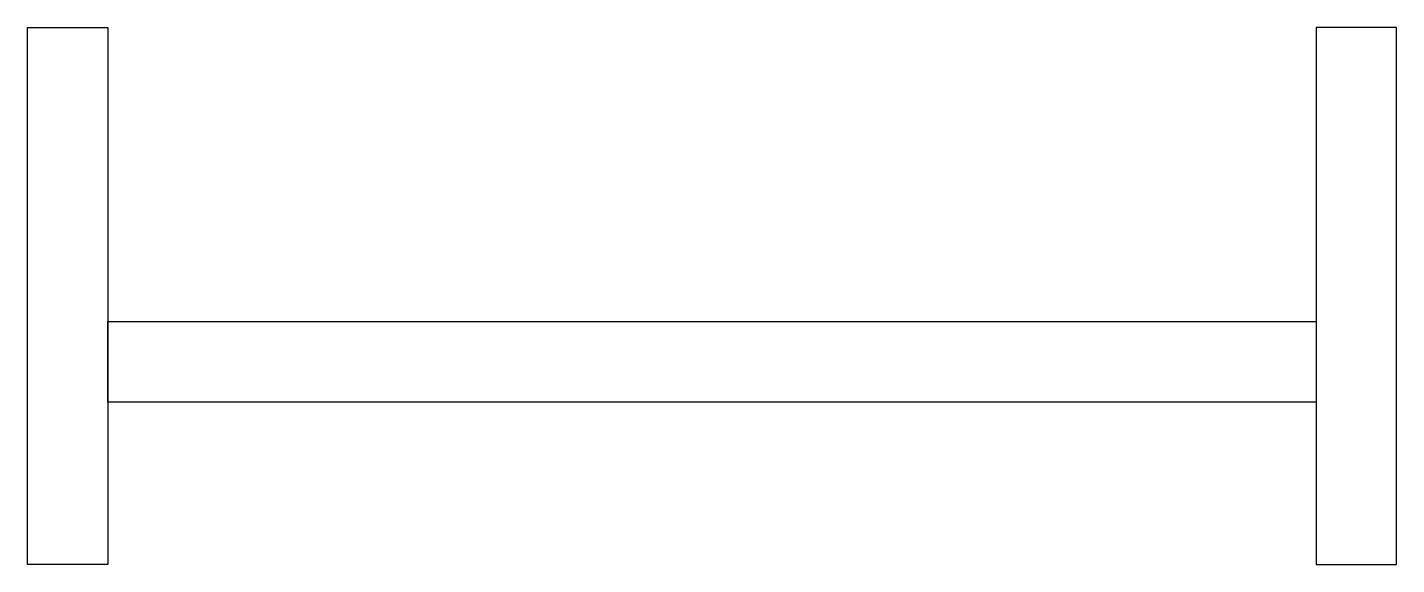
# Model space of a CAD drawing. Header units: metres. Extents: x 0 to 0.51, y -0.2 to 0.
import ezdxf

# ---------------------------------------------------------------- set-up
doc = ezdxf.new("R2010")
doc.units = ezdxf.units.M

msp = doc.modelspace()

# ---------------------------------------------------------------- linework, layer by layer
for points in [[(0, -0.2), (0, 0), (0.03, 0), (0.03, -0.2)], [(0.51, -0.2), (0.51, 0), (0.48, 0), (0.48, -0.2)], [(0.03, -0.13948), (0.03, -0.10948), (0.48, -0.10948), (0.48, -0.13948)]]:
    msp.add_lwpolyline(points, close=True)

doc.saveas('drawing.dxf')
